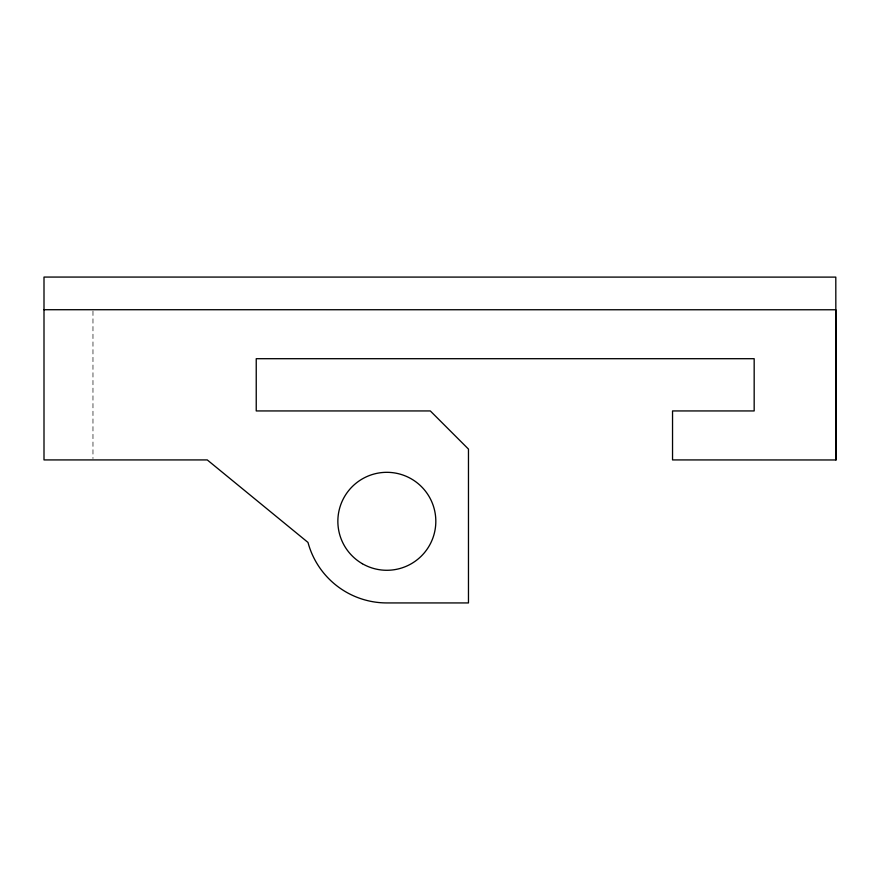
<?xml version="1.0" encoding="UTF-8"?>
<svg xmlns="http://www.w3.org/2000/svg" width="880" height="880" viewBox="0 0 880 880"><rect width="100%" height="100%" fill="white"/><g stroke="black" fill="none" stroke-linecap="round" stroke-linejoin="round"><path stroke-width="0.66" stroke-dasharray="4.4 3.3" d="M92.972 311.091L92.972 458.557"/><path stroke-width="1.32" d="M44 309.716L835.802 309.771L836 459.965L835.802 277.112L44 277.068L44 459.921L207.262 459.921L307.989 542.432A81.631 81.631 0 0 0 386.837 602.932L468.468 602.932L468.468 449.097L430.309 410.938L256.234 410.938L256.234 358.699L754.171 358.699L754.171 410.938L672.54 410.938L672.54 459.921L836 459.965M362.351 563.717A48.972 48.972 0 0 0 435.82 521.301A48.972 48.972 0 0 0 362.351 478.885A48.972 48.972 0 0 0 362.351 563.717"/></g></svg>
